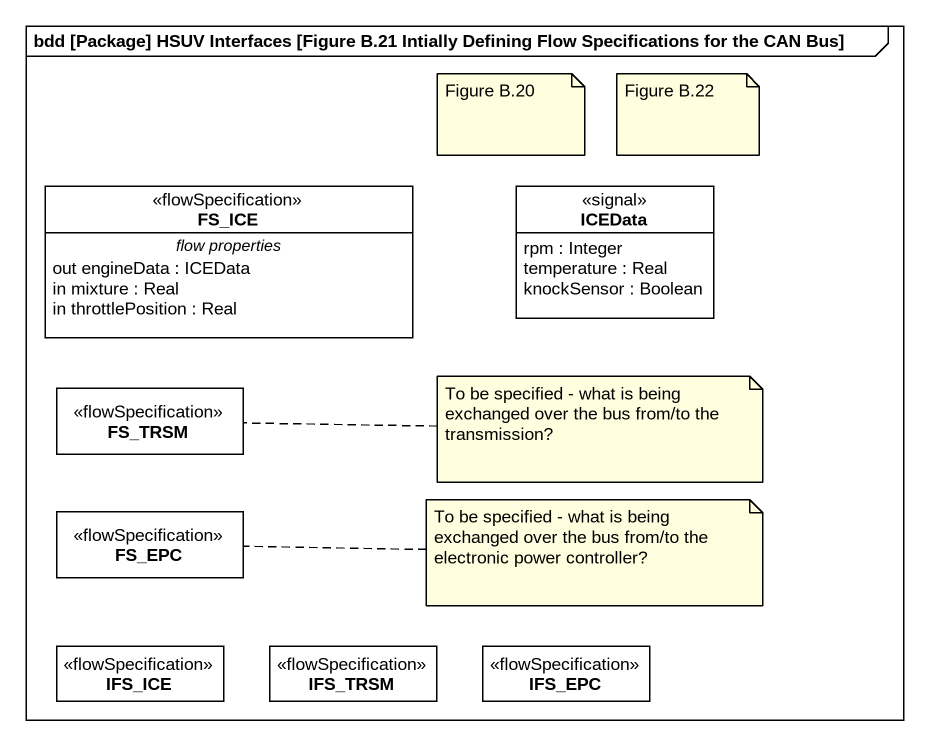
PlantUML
@startuml
mainframe bdd [Package] HSUV Interfaces [Figure B.21 Intially Defining Flow Specifications for the CAN Bus]
hide circle
hide empty members
interface FS_ICE <<flowSpecification>> #FFFFFF {
  -- flow properties --
  out engineData : ICEData
  in mixture : Real
  in throttlePosition : Real
}
class ICEData <<signal>> #FFFFFF {
  rpm : Integer
  temperature : Real
  knockSensor : Boolean
}
interface FS_TRSM <<flowSpecification>> #FFFFFF
interface FS_EPC <<flowSpecification>> #FFFFFF
interface IFS_ICE <<flowSpecification>> #FFFFFF
interface IFS_TRSM <<flowSpecification>> #FFFFFF
interface IFS_EPC <<flowSpecification>> #FFFFFF
note as N1
  Figure B.20
end note
note as N2
  Figure B.22
end note
note right of FS_TRSM : To be specified - what is being exchanged over the bus from/to the transmission?
note right of FS_EPC : To be specified - what is being exchanged over the bus from/to the electronic power controller?
@enduml
